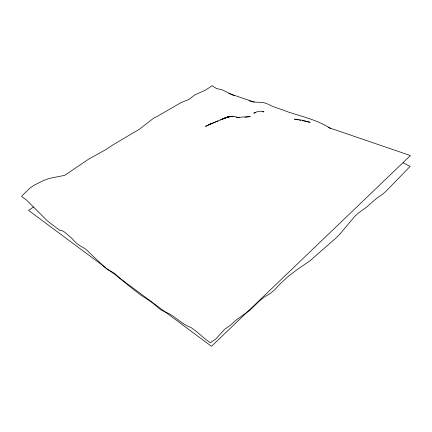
<?xml version="1.0" encoding="UTF-8"?>
<svg xmlns="http://www.w3.org/2000/svg" width="432" height="432" viewBox="0 0 432 432"><rect width="100%" height="100%" fill="white"/><g stroke="black" fill="none" stroke-linecap="round" stroke-linejoin="round"><path stroke-width="0.65" d="M33.561 206.987L28.512 210.346L211.475 346.329L410.4 155.547L328.126 127.413M220.471 119.999C225.574 117.995 230.974 115.047 236.558 117.007M228.809 116.57L222.167 119.092L228.809 116.57L232.616 116.3M222.167 119.092L225.169 117.952L209.126 124.594L218.084 120.944M255.55 112.768L253.692 113.157L256.889 111.834L260.248 111.143L263.99 111.818L262.699 111.818M228.258 117.137L225.769 117.617L230.677 116.527M229.505 116.899L230.747 116.656M228.242 117.148L226.39 117.466L229.43 116.645L230.726 116.71M245.074 117.277L250.285 116.597L236.126 117.434L239.355 117.747M231.925 116.408L233.167 116.284M302.567 120.668L310.122 122.326L302.368 120.226L294.392 119.146L298.193 119.853M299.457 120.091L300.726 120.323M248.994 100.64C255.139 103.453 262.148 101.029 268.051 104.177C274.455 107.622 281.637 109.22 288.322 112.045C302.746 116.764 317.898 120.134 330.75 128.617M228.636 93.388L254.146 102.114M403.153 162.799L410.119 166.379L385.895 191.376L382.585 194.222L376.542 198.374L366.212 207.436L358.36 213.068L354.758 216.362L340.249 233.68L336.506 237.557L309.652 261.068L296.806 269.827L288.047 276.556L279.266 284.693L274.93 289.58L270.351 293.404L264.535 296.914L259.778 300.672L250.398 309.787L236.207 320.026L230.143 325.426L224.813 329.162L215.876 338.904L210.389 342.738L206.426 339.989L195.847 331.031L191.025 327.564L186.737 325.647L182.261 322.952L172.903 315.97L168.718 313.497L160.931 309.971L151.897 302.384L140 294.521L127.867 285.007L119.761 278.305L115.393 273.974C112.196 271.388 107.989 270.621 105.111 267.559L89.03 252.369C85.498 247.752 79.612 246.488 75.665 242.422L71.523 238.032L64.616 232.124L61.83 230.499L59.692 230.278L47.639 221.141L26.509 200.032L21.6 196.468L22.194 195.658L29.657 188.32L34.117 185.193L43.6 180.49L49.356 178.411L64.665 175.36L88.641 159.165L105.732 149.65L112.801 144.963L139.45 129.184L153.965 117.925L157.021 116.521L181.327 102.416L188.908 99.484L194.675 94.959L205.211 90.283L212.22 85.671L216.367 88.479L222.48 89.953L234.301 95.747M208.294 124.999L205.519 126.436L211.95 123.287L208.294 124.999"/></g></svg>
